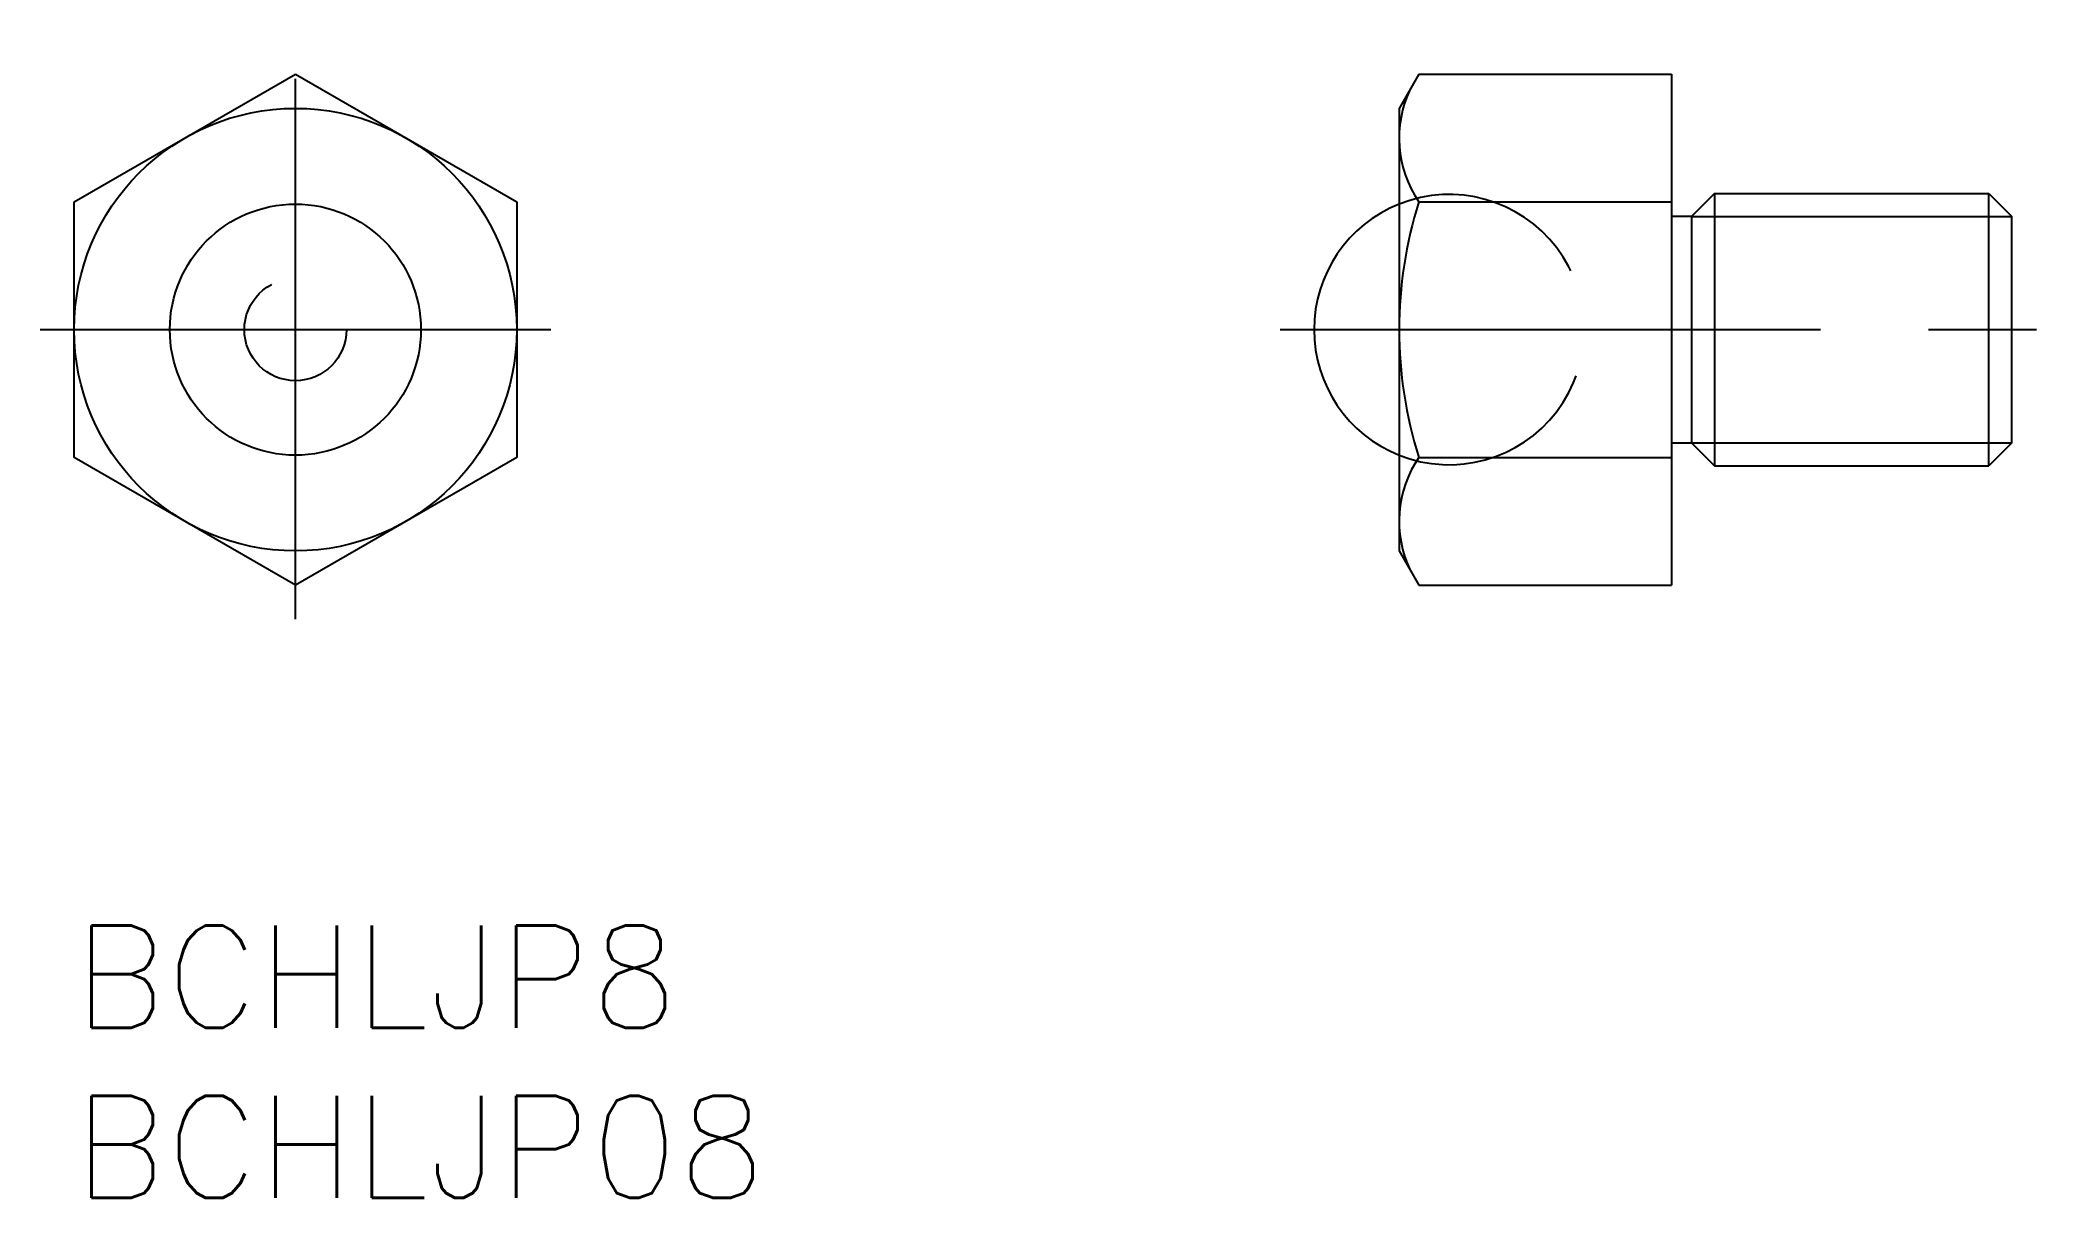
# Model space of a CAD drawing. Extents: x -1 to 57.9, y -8 to 26.
import ezdxf

# ---------------------------------------------------------------- set-up
doc = ezdxf.new("R2010")
doc.units = 0
doc.header["$LTSCALE"] = 0.5
doc.linetypes.add('CENTER', pattern=[50.8, 31.75, -6.35, 6.35, -6.35])
doc.linetypes.add('DASHED', pattern=[19.05, 12.7, -6.35])
for name, color, linetype in [('MSM_CENTER', 1, 'CENTER'), ('MSM_CONTINUOUS', 7, 'CONTINUOUS'), ('MSM_DASHED', 4, 'DASHED'), ('MSM_NARROW', 5, 'CONTINUOUS'), ('MSM_PART_NUMBER', 7, 'CONTINUOUS')]:
    doc.layers.add(name, color=color, linetype=linetype)
doc.styles.get("Standard").update_dxf_attribs({"font": 'txt.shx', "height": 1.5, "bigfont": 'bigfont.shx'})

# ---------------------------------------------------------------- blocks, each defined once
blk = doc.blocks.new('*U11')
at = {"layer": 'MSM_PART_NUMBER'}
blk.add_text('BCHLJP8', height=3, dxfattribs=at).set_placement((0, -3))
blk = doc.blocks.new('*U12')
at = {"layer": 'MSM_PART_NUMBER'}
blk.add_text('BCHLJP08', height=3, dxfattribs=at).set_placement((0, -8))

msp = doc.modelspace()

# ---------------------------------------------------------------- linework, layer by layer
at = {"layer": 'MSM_CENTER'}
for p, q in [((6.5, 9), (6.5, 26.011)), ((-1, 17.506), (14, 17.506)), ((35.425, 17.506), (57.925, 17.506))]:
    msp.add_line(p, q, dxfattribs=at)
at = {"layer": 'MSM_CONTINUOUS'}
for p, q in [((0, 21.258), (6.5, 25.011)), ((6.5, 25.011), (13, 21.258)), ((39.505, 25.011), (38.925, 24.006)), ((39.505, 25.011), (46.925, 25.011)), ((46.925, 25.011), (46.925, 10)), ((38.925, 24.006), (38.925, 11.006)), ((0, 13.753), (0, 21.258)), ((13, 21.258), (13, 13.753)), ((39.505, 21.258), (46.925, 21.258)), ((48.192, 21.506), (47.515, 20.829)), ((48.192, 21.506), (56.248, 21.506)), ((48.192, 21.506), (48.192, 13.506)), ((56.248, 13.506), (56.248, 21.506)), ((56.248, 21.506), (56.925, 20.829)), ((47.515, 20.829), (46.925, 20.829)), ((47.515, 20.829), (47.515, 14.182)), ((56.925, 14.182), (56.925, 20.829)), ((46.925, 14.182), (47.515, 14.182)), ((47.515, 14.182), (48.192, 13.506)), ((56.925, 14.182), (56.248, 13.506)), ((6.5, 10), (0, 13.753)), ((13, 13.753), (6.5, 10)), ((39.505, 13.753), (46.925, 13.753)), ((48.192, 13.506), (56.248, 13.506)), ((38.925, 11.006), (39.505, 10)), ((39.505, 10), (46.925, 10))]:
    msp.add_line(p, q, dxfattribs=at)
for radius in [6.5, 3.688]:
    msp.add_circle((6.5, 17.506), radius, dxfattribs=at)
for centre, radius, start, end in [((42.247, 23.135), 3.323, 154.38425, 214.38425), ((51.344, 17.506), 12.419, 162.41205, 197.58795), ((40.395, 17.506), 3.97, 111.73271, 248.26729), ((42.247, 11.876), 3.323, 145.61575, 205.61575)]:
    msp.add_arc(centre, radius, start, end, dxfattribs=at)
at = {"layer": 'MSM_DASHED'}
msp.add_circle((6.5, 17.506), 1.5, dxfattribs=at)
msp.add_arc((40.395, 17.506), 3.97, 248.26729, 111.73271, dxfattribs=at)
at = {"layer": 'MSM_NARROW'}
for p, q in [((47.515, 20.829), (56.925, 20.829)), ((47.515, 14.182), (56.925, 14.182))]:
    msp.add_line(p, q, dxfattribs=at)

# ---------------------------------------------------------------- block references
at = {"layer": 'MSM_CONTINUOUS'}
for name in ['*U11', '*U12']:
    msp.add_blockref(name, (0, 0), dxfattribs=at)

doc.saveas('drawing.dxf')
